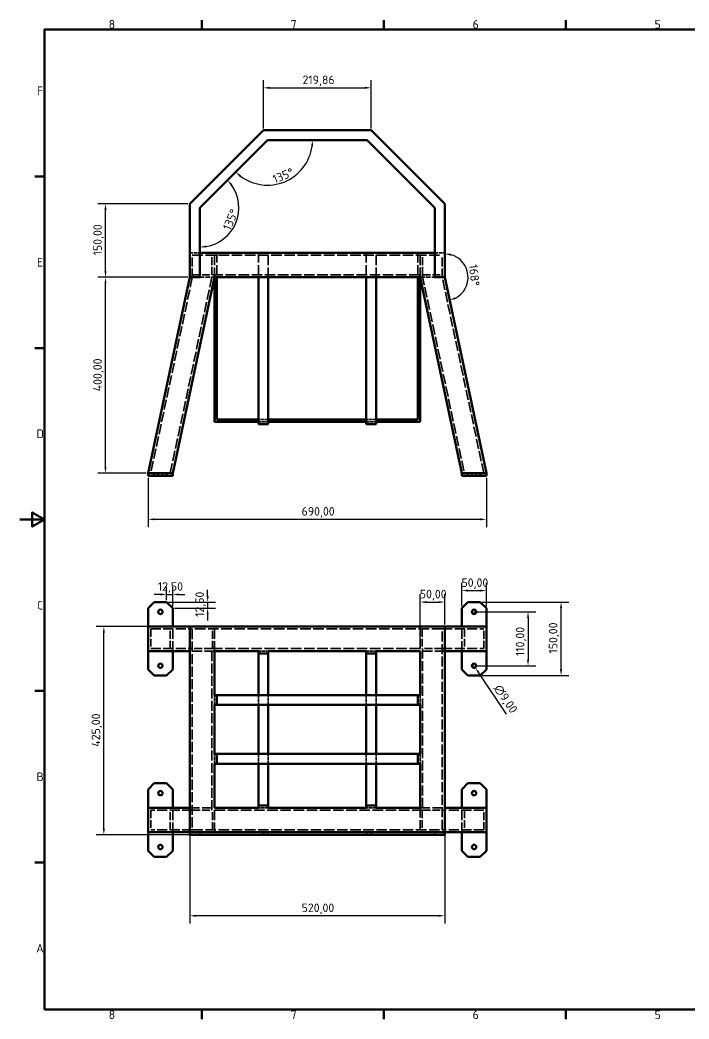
# Model space of a CAD drawing. Header units: millimetres. Extents: x 0 to 2970, y 0 to 2100.
# Drawn here: x 0 to 1365, y 31 to 2070 of the extents above; entities that cross this region are included whole.
import ezdxf

# ---------------------------------------------------------------- set-up
doc = ezdxf.new("R2010")
doc.units = ezdxf.units.MM
doc.header["$LTSCALE"] = 5
doc.linetypes.add('DASHED', pattern=[0.2067, 0.1654, -0.0413])
for name, color, linetype, lineweight in [('Bemaßung (ISO)', 7, 'Continuous', 25), ('Rahmen (ISO)', 7, 'Continuous', 70), ('Sichtbar (ISO)', 7, 'Continuous', 50), ('Verdeckt (ISO)', 7, 'DASHED', 35)]:
    doc.layers.add(name, color=color, linetype=linetype, lineweight=lineweight)
doc.styles.add('Notiztext (DIN)', font='isocpeur.ttf')
doc.dimstyles.new('Standard (DIN)', dxfattribs={"dimscale": 5, "dimtxt": 3.5, "dimasz": 2.5, "dimexe": 3.175, "dimexo": 0.8, "dimgap": 0.8, "dimtad": 1, "dimrnd": 1e-08, "dimzin": 0, "dimtxsty": 'Notiztext (DIN)', "dimcen": 0.09, "dimdle": 10, "dimclrd": 256, "dimclre": 256, "dimclrt": 256, "dimadec": 0, "dimazin": 0, "dimtfac": 1, "dimtmove": 0, "dimatfit": 3, "dimfxl": 1, "dimtolj": 1, "dimtzin": 0, "dimlwd": -1, "dimlwe": -1, "dimarcsym": 0})

# ---------------------------------------------------------------- blocks, each defined once
blk = doc.blocks.new('Ränder Vorgaberahmen')
at = {"layer": 'Rahmen (ISO)'}
for p, q in [((74.25, 410), (74.25, 413.9)), ((148.5, 410), (148.5, 413.9)), ((222.75, 410), (222.75, 413.9)), ((10, 350), (6.1, 350)), ((10, 280), (6.1, 280)), ((10, 140), (6.1, 140)), ((10, 70), (6.1, 70)), ((74.25, 10), (74.25, 6.1)), ((148.5, 10), (148.5, 6.1)), ((222.75, 10), (222.75, 6.1))]:
    blk.add_line(p, q, dxfattribs=at)
at = {"layer": 'Rahmen (ISO)', "flags": 128}
for points in [[(10, 10), (10, 410), (584, 410), (584, 10), (10, 10)], [(0, 210), (10, 210), (5, 212.89), (5, 207.11), (10, 210)]]:
    blk.add_lwpolyline(points, dxfattribs=at)
at = {"layer": 'Rahmen (ISO)', "char_height": 3.5, "attachment_point": 7, "style": 'Notiztext (DIN)'}
for s, insert in [('8', (36.2, 410.4)), ('7', (110.45, 410.4)), ('6', (184.7, 410.4)), ('5', (258.95, 410.4)), ('F', (6.93, 383.25)), ('E', (6.93, 313.25)), ('D', (6.75, 243.25)), ('C', (6.93, 173.25)), ('B', (6.75, 103.25)), ('A', (6.58, 33.25)), ('8', (36.2, 6.1)), ('7', (110.45, 6.1)), ('6', (184.7, 6.1)), ('5', (258.95, 6.1))]:
    blk.add_mtext(s, dxfattribs=dict(at, insert=insert))
blk = doc.blocks.new('*D5')
at = {"layer": 'Bemaßung (ISO)', "transparency": 16777216}
for p, q in [((901.6, 873.1), (901.6, 920.7)), ((951.6, 873.1), (951.6, 920.7)), ((914.1, 904.9), (939.1, 904.9))]:
    blk.add_line(p, q, dxfattribs=at)
for points in [[(914.1, 907), (914.1, 902.8), (901.6, 904.9)], [(939.1, 907), (939.1, 902.8), (951.6, 904.9)]]:
    blk.add_solid(points, dxfattribs=at)
at = {"layer": 'Defpoints', "color": 0, "transparency": 16777216}
for p in [(951.6, 904.9), (901.6, 869.1), (951.6, 869.1)]:
    blk.add_point(p, dxfattribs=at)
at = {"layer": 'Bemaßung (ISO)', "transparency": 16777216, "insert": (900.8, 929.9), "char_height": 17.5, "attachment_point": 1, "style": 'Notiztext (DIN)'}
blk.add_mtext('\\A1;50,00', dxfattribs=at)
blk = doc.blocks.new('*D6')
at = {"layer": 'Bemaßung (ISO)', "transparency": 16777216}
for p, q in [((926.1, 861.6), (1052.4, 861.6)), ((1036.6, 849.1), (1036.6, 764.1)), ((930.6, 751.6), (1052.4, 751.6))]:
    blk.add_line(p, q, dxfattribs=at)
for points in [[(1034.5, 849.1), (1038.7, 849.1), (1036.6, 861.6)], [(1034.5, 764.1), (1038.7, 764.1), (1036.6, 751.6)]]:
    blk.add_solid(points, dxfattribs=at)
at = {"layer": 'Defpoints', "color": 0, "transparency": 16777216}
for p in [(922.1, 861.6), (926.6, 751.6), (1036.6, 751.6)]:
    blk.add_point(p, dxfattribs=at)
at = {"layer": 'Bemaßung (ISO)', "transparency": 16777216, "insert": (1011.6, 771.4), "char_height": 17.5, "attachment_point": 1, "rotation": 90, "style": 'Notiztext (DIN)'}
blk.add_mtext('\\A1;110,00', dxfattribs=at)
blk = doc.blocks.new('*D7')
at = {"layer": 'Bemaßung (ISO)', "transparency": 16777216}
for p, q in [((926.1, 751.6), (927, 751.6)), ((926.6, 751.1), (926.6, 752)), ((993, 652.6), (936, 737.4))]:
    blk.add_line(p, q, dxfattribs=at)
blk.add_solid([(937.8, 738.6), (934.3, 736.3), (929.1, 747.8)], dxfattribs=at)
at = {"layer": 'Defpoints', "color": 0, "transparency": 16777216}
for p in [(924.1, 755.3), (929.1, 747.8)]:
    blk.add_point(p, dxfattribs=at)
at = {"layer": 'Bemaßung (ISO)', "transparency": 16777216, "insert": (980.8, 715.6), "char_height": 17.5, "attachment_point": 1, "rotation": 303.8583, "style": 'Notiztext (DIN)'}
blk.add_mtext('\\A1;∅9,00', dxfattribs=at)
blk = doc.blocks.new('*D8')
at = {"layer": 'Bemaßung (ISO)', "transparency": 16777216}
for p, q in [((943.1, 881.6), (1119.9, 881.6)), ((1104, 744.1), (1104, 869.1)), ((943.1, 731.6), (1119.9, 731.6))]:
    blk.add_line(p, q, dxfattribs=at)
for points in [[(1101.9, 869.1), (1106.1, 869.1), (1104, 881.6)], [(1101.9, 744.1), (1106.1, 744.1), (1104, 731.6)]]:
    blk.add_solid(points, dxfattribs=at)
at = {"layer": 'Defpoints', "color": 0, "transparency": 16777216}
for p in [(939.1, 881.6), (1104, 881.6), (939.1, 731.6)]:
    blk.add_point(p, dxfattribs=at)
at = {"layer": 'Bemaßung (ISO)', "transparency": 16777216, "insert": (1079, 776.4), "char_height": 17.5, "attachment_point": 1, "rotation": 90, "style": 'Notiztext (DIN)'}
blk.add_mtext('\\A1;150,00', dxfattribs=at)
blk = doc.blocks.new('*D9')
at = {"layer": 'Bemaßung (ISO)', "transparency": 16777216}
for p, q in [((299.1, 885.6), (299.1, 912.9)), ((311.6, 873.1), (311.6, 912.9)), ((286.6, 897.1), (274.1, 897.1)), ((299.1, 897.1), (311.6, 897.1)), ((324.1, 897.1), (336.6, 897.1))]:
    blk.add_line(p, q, dxfattribs=at)
for points in [[(286.6, 899.1), (286.6, 895), (299.1, 897.1)], [(324.1, 899.1), (324.1, 895), (311.6, 897.1)]]:
    blk.add_solid(points, dxfattribs=at)
at = {"layer": 'Defpoints', "color": 0, "transparency": 16777216}
for p in [(299.1, 881.6), (311.6, 897.1), (311.6, 869.1)]:
    blk.add_point(p, dxfattribs=at)
at = {"layer": 'Bemaßung (ISO)', "transparency": 16777216, "insert": (281.3, 922.1), "char_height": 17.5, "attachment_point": 1, "style": 'Notiztext (DIN)'}
blk.add_mtext('\\A1;12,50', dxfattribs=at)
blk = doc.blocks.new('*D10')
at = {"layer": 'Bemaßung (ISO)', "transparency": 16777216}
for p, q in [((382.9, 894.1), (382.9, 906.6)), ((303.1, 881.6), (398.8, 881.6)), ((382.9, 881.6), (382.9, 869.1)), ((315.6, 869.1), (398.8, 869.1)), ((382.9, 856.6), (382.9, 844.1))]:
    blk.add_line(p, q, dxfattribs=at)
for points in [[(380.8, 894.1), (385, 894.1), (382.9, 881.6)], [(380.8, 856.6), (385, 856.6), (382.9, 869.1)]]:
    blk.add_solid(points, dxfattribs=at)
at = {"layer": 'Defpoints', "color": 0, "transparency": 16777216}
for p in [(299.1, 881.6), (311.6, 869.1), (382.9, 869.1)]:
    blk.add_point(p, dxfattribs=at)
at = {"layer": 'Bemaßung (ISO)', "transparency": 16777216, "insert": (357.9, 851.3), "char_height": 17.5, "attachment_point": 1, "rotation": 90, "style": 'Notiztext (DIN)'}
blk.add_mtext('\\A1;12,50', dxfattribs=at)
blk = doc.blocks.new('*D11')
at = {"layer": 'Bemaßung (ISO)', "transparency": 16777216}
for p, q in [((346.6, 407.6), (346.6, 225.3)), ((866.6, 407.6), (866.6, 225.3)), ((854.1, 241.2), (359.1, 241.2))]:
    blk.add_line(p, q, dxfattribs=at)
for points in [[(359.1, 243.3), (359.1, 239.1), (346.6, 241.2)], [(854.1, 243.3), (854.1, 239.1), (866.6, 241.2)]]:
    blk.add_solid(points, dxfattribs=at)
at = {"layer": 'Defpoints', "color": 0, "transparency": 16777216}
for p in [(346.6, 411.6), (866.6, 411.6), (346.6, 241.2)]:
    blk.add_point(p, dxfattribs=at)
at = {"layer": 'Bemaßung (ISO)', "transparency": 16777216, "insert": (574.6, 266.2), "char_height": 17.5, "attachment_point": 1, "style": 'Notiztext (DIN)'}
blk.add_mtext('\\A1;520,00', dxfattribs=at)
blk = doc.blocks.new('*D13')
at = {"layer": 'Bemaßung (ISO)', "transparency": 16777216}
for p, q in [((342.6, 831.6), (155.2, 831.6)), ((171.1, 419.1), (171.1, 819.1)), ((492.7, 406.6), (155.2, 406.6))]:
    blk.add_line(p, q, dxfattribs=at)
for points in [[(169, 819.1), (173.2, 819.1), (171.1, 831.6)], [(169, 419.1), (173.2, 419.1), (171.1, 406.6)]]:
    blk.add_solid(points, dxfattribs=at)
at = {"layer": 'Defpoints', "color": 0, "transparency": 16777216}
for p in [(171.1, 831.6), (346.6, 831.6), (496.7, 406.6)]:
    blk.add_point(p, dxfattribs=at)
at = {"layer": 'Bemaßung (ISO)', "transparency": 16777216, "insert": (146.1, 586.3), "char_height": 17.5, "attachment_point": 1, "rotation": 90, "style": 'Notiztext (DIN)'}
blk.add_mtext('\\A1;425,00', dxfattribs=at)
blk = doc.blocks.new('*D14')
at = {"layer": 'Bemaßung (ISO)', "transparency": 16777216}
for p, q in [((342.7, 1544.4), (158.6, 1544.4)), ((174.5, 1156.9), (174.5, 1531.9)), ((257.6, 1144.4), (158.6, 1144.4))]:
    blk.add_line(p, q, dxfattribs=at)
for points in [[(172.4, 1531.9), (176.5, 1531.9), (174.5, 1544.4)], [(172.4, 1156.9), (176.5, 1156.9), (174.5, 1144.4)]]:
    blk.add_solid(points, dxfattribs=at)
at = {"layer": 'Defpoints', "color": 0, "transparency": 16777216}
for p in [(174.5, 1544.4), (346.7, 1544.4), (261.6, 1144.4)]:
    blk.add_point(p, dxfattribs=at)
at = {"layer": 'Bemaßung (ISO)', "transparency": 16777216, "insert": (149.5, 1311.6), "char_height": 17.5, "attachment_point": 1, "rotation": 90, "style": 'Notiztext (DIN)'}
blk.add_mtext('\\A1;400,00', dxfattribs=at)
blk = doc.blocks.new('*D15')
at = {"layer": 'Bemaßung (ISO)', "transparency": 16777216}
for p, q in [((261.6, 1135.4), (261.6, 1034.5)), ((951.6, 1135.4), (951.6, 1034.5)), ((274.1, 1050.4), (939.1, 1050.4))]:
    blk.add_line(p, q, dxfattribs=at)
for points in [[(274.1, 1052.5), (274.1, 1048.3), (261.6, 1050.4)], [(939.1, 1052.5), (939.1, 1048.3), (951.6, 1050.4)]]:
    blk.add_solid(points, dxfattribs=at)
at = {"layer": 'Defpoints', "color": 0, "transparency": 16777216}
for p in [(261.6, 1139.4), (951.6, 1139.4), (951.6, 1050.4)]:
    blk.add_point(p, dxfattribs=at)
at = {"layer": 'Bemaßung (ISO)', "transparency": 16777216, "insert": (574.6, 1075.4), "char_height": 17.5, "attachment_point": 1, "style": 'Notiztext (DIN)'}
blk.add_mtext('\\A1;690,00', dxfattribs=at)
blk = doc.blocks.new('*D16')
at = {"layer": 'Bemaßung (ISO)', "transparency": 16777216}
blk.add_arc((866.6, 1544.4), 47.7, 297.0401, 74.9568, dxfattribs=at)
for points in [[(878.7, 1588.5), (879.2, 1592.6), (866.6, 1592.2)], [(889, 1499.9), (887.6, 1503.8), (876.5, 1497.7)]]:
    blk.add_solid(points, dxfattribs=at)
at = {"layer": 'Defpoints', "color": 0, "transparency": 16777216}
for p in [(866.6, 1548.4), (866.6, 1544.4), (910.8, 1526.5), (951.6, 1144.4)]:
    blk.add_point(p, dxfattribs=at)
at = {"layer": 'Bemaßung (ISO)', "transparency": 16777216, "insert": (933.3, 1571.7), "char_height": 17.5, "attachment_point": 1, "rotation": 275.9984, "style": 'Notiztext (DIN)'}
blk.add_mtext('\\A1;168°', dxfattribs=at)
blk = doc.blocks.new('*D17')
at = {"layer": 'Bemaßung (ISO)', "transparency": 16777216}
for p, q in [((342.7, 1694.4), (158.6, 1694.4)), ((174.5, 1556.9), (174.5, 1681.9)), ((342.7, 1544.4), (158.6, 1544.4))]:
    blk.add_line(p, q, dxfattribs=at)
for points in [[(172.4, 1681.9), (176.6, 1681.9), (174.5, 1694.4)], [(172.4, 1556.9), (176.6, 1556.9), (174.5, 1544.4)]]:
    blk.add_solid(points, dxfattribs=at)
at = {"layer": 'Defpoints', "color": 0, "transparency": 16777216}
for p in [(174.5, 1694.4), (346.7, 1694.4), (346.7, 1544.4)]:
    blk.add_point(p, dxfattribs=at)
at = {"layer": 'Bemaßung (ISO)', "transparency": 16777216, "insert": (149.5, 1589.2), "char_height": 17.5, "attachment_point": 1, "rotation": 90, "style": 'Notiztext (DIN)'}
blk.add_mtext('\\A1;150,00', dxfattribs=at)
blk = doc.blocks.new('*D18')
at = {"layer": 'Bemaßung (ISO)', "transparency": 16777216}
blk.add_arc((366.7, 1686.1), 80, 278.9616, 36.0384, dxfattribs=at)
for points in [[(429.8, 1731.8), (433, 1734.5), (423.3, 1742.7)], [(379.3, 1605), (379, 1609.2), (366.7, 1606.1)]]:
    blk.add_solid(points, dxfattribs=at)
at = {"layer": 'Defpoints', "color": 0, "transparency": 16777216}
for p in [(366.7, 1686.1), (369.5, 1689), (423.3, 1629.6), (366.7, 1544.4)]:
    blk.add_point(p, dxfattribs=at)
at = {"layer": 'Bemaßung (ISO)', "transparency": 16777216, "insert": (413.1, 1645.1), "char_height": 17.5, "attachment_point": 1, "rotation": 67.5, "style": 'Notiztext (DIN)'}
blk.add_mtext('\\A1;135°', dxfattribs=at)
blk = doc.blocks.new('*D19')
at = {"layer": 'Bemaßung (ISO)', "transparency": 16777216}
blk.add_arc((505, 1824.4), 91.9, 232.7972, 352.2028, dxfattribs=at)
for points in [[(594, 1812.1), (598.1, 1811.8), (596.9, 1824.4)], [(448, 1749.6), (450.8, 1752.8), (440, 1759.4)]]:
    blk.add_solid(points, dxfattribs=at)
at = {"layer": 'Defpoints', "color": 0, "transparency": 16777216}
for p in [(505, 1824.4), (509, 1824.4), (505, 1732.5), (366.7, 1686.1)]:
    blk.add_point(p, dxfattribs=at)
at = {"layer": 'Bemaßung (ISO)', "transparency": 16777216, "insert": (513.3, 1751.6), "char_height": 17.5, "attachment_point": 1, "rotation": 22.5, "style": 'Notiztext (DIN)'}
blk.add_mtext('\\A1;135°', dxfattribs=at)
blk = doc.blocks.new('*D20')
at = {"layer": 'Bemaßung (ISO)', "transparency": 16777216}
for p, q in [((496.7, 1848.4), (496.7, 1947)), ((716.6, 1848.4), (716.6, 1947)), ((509.2, 1931.1), (704.1, 1931.1))]:
    blk.add_line(p, q, dxfattribs=at)
for points in [[(509.2, 1933.2), (509.2, 1929), (496.7, 1931.1)], [(704.1, 1933.2), (704.1, 1929), (716.6, 1931.1)]]:
    blk.add_solid(points, dxfattribs=at)
at = {"layer": 'Defpoints', "color": 0, "transparency": 16777216}
for p in [(716.6, 1931.1), (496.7, 1844.4), (716.6, 1844.4)]:
    blk.add_point(p, dxfattribs=at)
at = {"layer": 'Bemaßung (ISO)', "transparency": 16777216, "insert": (576.5, 1956.1), "char_height": 17.5, "attachment_point": 1, "style": 'Notiztext (DIN)'}
blk.add_mtext('\\A1;219,86', dxfattribs=at)
blk = doc.blocks.new('*D22')
at = {"layer": 'Bemaßung (ISO)', "transparency": 16777216}
for p, q in [((816.6, 785.6), (816.6, 897.4)), ((866.6, 835.6), (866.6, 897.4)), ((829.1, 881.6), (854.1, 881.6))]:
    blk.add_line(p, q, dxfattribs=at)
for points in [[(829.1, 883.6), (829.1, 879.5), (816.6, 881.6)], [(854.1, 883.6), (854.1, 879.5), (866.6, 881.6)]]:
    blk.add_solid(points, dxfattribs=at)
at = {"layer": 'Defpoints', "color": 0, "transparency": 16777216}
for p in [(866.6, 881.6), (866.6, 831.6), (816.6, 781.6)]:
    blk.add_point(p, dxfattribs=at)
at = {"layer": 'Bemaßung (ISO)', "transparency": 16777216, "insert": (815.8, 906.6), "char_height": 17.5, "attachment_point": 1, "style": 'Notiztext (DIN)'}
blk.add_mtext('\\A1;50,00', dxfattribs=at)

msp = doc.modelspace()

# ---------------------------------------------------------------- linework, layer by layer
at = {"layer": 'Sichtbar (ISO)'}
for p, q in [((496.706, 1844.409), (346.706, 1694.409)), ((716.57, 1844.409), (496.706, 1844.409)), ((866.57, 1694.409), (716.57, 1844.409)), ((366.706, 1686.125), (504.991, 1824.409)), ((504.991, 1824.409), (708.286, 1824.409)), ((708.286, 1824.409), (846.57, 1686.125)), ((346.706, 1694.409), (346.706, 1544.409)), ((866.57, 1544.409), (866.57, 1694.409)), ((366.706, 1544.409), (366.706, 1686.125)), ((846.57, 1686.125), (846.57, 1544.409)), ((346.57, 1594.409), (346.706, 1594.409)), ((346.57, 1544.409), (346.57, 1594.409)), ((366.706, 1594.409), (846.57, 1594.409)), ((346.57, 1544.409), (261.57, 1144.409)), ((311.57, 1144.409), (396.57, 1544.409)), ((346.706, 1544.409), (366.706, 1544.409)), ((396.57, 1544.409), (396.57, 1249.409)), ((396.57, 1544.409), (816.57, 1544.409)), ((401.57, 1544.409), (401.57, 1254.409)), ((486.57, 1544.409), (486.57, 1244.409)), ((506.57, 1544.409), (506.57, 1244.409)), ((706.57, 1544.409), (706.57, 1244.409)), ((726.57, 1544.409), (726.57, 1249.409)), ((811.57, 1544.409), (811.57, 1254.409)), ((816.57, 1544.409), (816.57, 1249.409)), ((816.57, 1544.409), (901.57, 1144.409)), ((846.57, 1544.409), (866.57, 1544.409)), ((951.57, 1144.409), (866.57, 1544.409)), ((486.57, 1249.409), (396.57, 1249.409)), ((486.57, 1254.409), (401.57, 1254.409)), ((506.57, 1244.409), (486.57, 1244.409)), ((706.57, 1254.409), (506.57, 1254.409)), ((706.57, 1249.409), (506.57, 1249.409)), ((726.591, 1244.409), (706.57, 1244.409)), ((811.57, 1254.409), (726.57, 1254.409)), ((726.591, 1249.409), (726.57, 1249.409)), ((726.591, 1249.409), (726.591, 1244.409)), ((816.57, 1249.409), (726.591, 1249.409)), ((261.57, 1144.409), (261.57, 1139.409)), ((274.07, 1144.409), (261.57, 1144.409)), ((274.07, 1139.409), (274.07, 1144.409)), ((299.07, 1144.409), (274.07, 1144.409)), ((311.57, 1144.409), (299.07, 1144.409)), ((299.07, 1144.409), (299.07, 1139.409)), ((311.57, 1139.409), (311.57, 1144.409)), ((901.57, 1144.409), (901.57, 1139.409)), ((914.07, 1144.409), (901.57, 1144.409)), ((914.07, 1139.409), (914.07, 1144.409)), ((939.07, 1144.409), (914.07, 1144.409)), ((951.57, 1144.409), (939.07, 1144.409)), ((939.07, 1144.409), (939.07, 1139.409)), ((951.57, 1139.409), (951.57, 1144.409)), ((261.57, 1139.409), (274.07, 1139.409)), ((299.07, 1139.409), (274.07, 1139.409)), ((299.07, 1139.409), (311.57, 1139.409)), ((901.57, 1139.409), (914.07, 1139.409)), ((939.07, 1139.409), (914.07, 1139.409)), ((939.07, 1139.409), (951.57, 1139.409)), ((261.57, 869.064), (274.07, 881.564)), ((274.07, 881.564), (299.07, 881.564)), ((299.07, 881.564), (311.57, 869.064)), ((901.57, 869.064), (914.07, 881.564)), ((914.07, 881.564), (939.07, 881.564)), ((939.07, 881.564), (951.57, 869.064)), ((261.57, 831.564), (261.57, 869.064)), ((311.57, 869.064), (311.57, 831.564)), ((901.57, 831.564), (901.57, 869.064)), ((951.57, 869.064), (951.57, 831.564)), ((261.57, 781.564), (261.57, 831.564)), ((261.57, 831.564), (346.57, 831.564)), ((866.57, 831.564), (346.57, 831.564)), ((346.57, 831.564), (346.57, 411.564)), ((866.57, 411.564), (866.57, 831.564)), ((866.57, 831.564), (951.57, 831.564)), ((951.57, 781.564), (951.57, 831.564)), ((261.57, 744.064), (261.57, 781.564)), ((261.57, 781.564), (346.57, 781.564)), ((311.57, 781.564), (311.57, 744.064)), ((396.57, 781.564), (486.57, 781.564)), ((396.57, 691.564), (396.57, 781.564)), ((486.57, 781.564), (486.57, 776.564)), ((486.57, 691.564), (486.57, 776.564)), ((486.57, 776.564), (506.57, 776.564)), ((506.57, 776.564), (506.57, 781.564)), ((506.57, 781.564), (706.57, 781.564)), ((506.57, 776.564), (506.57, 691.564)), ((706.57, 781.564), (706.57, 776.564)), ((706.57, 691.564), (706.57, 776.564)), ((706.57, 776.564), (726.57, 776.564)), ((726.57, 776.564), (726.57, 781.564)), ((726.57, 781.564), (816.57, 781.564)), ((726.591, 781.564), (726.591, 691.564)), ((816.57, 781.564), (816.57, 691.564)), ((866.57, 781.564), (951.57, 781.564)), ((901.57, 744.064), (901.57, 781.564)), ((951.57, 781.564), (951.57, 744.064)), ((274.07, 731.564), (261.57, 744.064)), ((311.57, 744.064), (299.07, 731.564)), ((914.07, 731.564), (901.57, 744.064)), ((951.57, 744.064), (939.07, 731.564)), ((299.07, 731.564), (274.07, 731.564)), ((939.07, 731.564), (914.07, 731.564)), ((401.57, 691.564), (396.57, 691.564)), ((401.57, 691.564), (811.57, 691.564)), ((401.57, 671.564), (401.57, 691.564)), ((816.57, 691.564), (811.57, 691.564)), ((811.57, 691.564), (811.57, 671.564)), ((396.57, 671.564), (401.57, 671.564)), ((396.57, 571.564), (396.57, 671.564)), ((811.57, 671.564), (401.57, 671.564)), ((486.57, 571.564), (486.57, 671.564)), ((506.57, 671.564), (506.57, 571.564)), ((706.57, 571.564), (706.57, 671.564)), ((726.591, 671.564), (726.591, 571.564)), ((811.57, 671.564), (816.57, 671.564)), ((816.57, 671.564), (816.57, 571.564)), ((401.57, 571.564), (396.57, 571.564)), ((401.57, 571.564), (811.57, 571.564)), ((401.57, 551.564), (401.57, 571.564)), ((811.57, 571.564), (811.57, 551.564)), ((816.57, 571.564), (811.57, 571.564)), ((396.57, 551.564), (401.57, 551.564)), ((396.57, 461.564), (396.57, 551.564)), ((811.57, 551.564), (401.57, 551.564)), ((486.57, 466.564), (486.57, 551.564)), ((506.57, 551.564), (506.57, 466.564)), ((706.57, 466.564), (706.57, 551.564)), ((726.591, 551.564), (726.591, 461.564)), ((811.57, 551.564), (816.57, 551.564)), ((816.57, 551.564), (816.57, 461.564)), ((261.57, 499.064), (274.07, 511.564)), ((274.07, 511.564), (299.07, 511.564)), ((299.07, 511.564), (311.57, 499.064)), ((901.57, 499.064), (914.07, 511.564)), ((914.07, 511.564), (939.07, 511.564)), ((939.07, 511.564), (951.57, 499.064)), ((261.57, 461.564), (261.57, 499.064)), ((311.57, 499.064), (311.57, 461.564)), ((901.57, 461.564), (901.57, 499.064)), ((951.57, 499.064), (951.57, 461.564)), ((261.57, 411.564), (261.57, 461.564)), ((346.57, 461.564), (261.57, 461.564)), ((486.57, 461.564), (396.57, 461.564)), ((506.57, 466.564), (486.57, 466.564)), ((486.57, 466.564), (486.57, 461.564)), ((506.57, 461.564), (506.57, 466.564)), ((706.57, 461.564), (506.57, 461.564)), ((706.57, 466.564), (706.57, 461.564)), ((726.57, 466.564), (706.57, 466.564)), ((726.57, 461.564), (726.57, 466.564)), ((816.57, 461.564), (726.57, 461.564)), ((951.57, 461.564), (866.57, 461.564)), ((951.57, 411.564), (951.57, 461.564)), ((261.57, 374.064), (261.57, 411.564)), ((346.57, 411.564), (261.57, 411.564)), ((311.57, 411.564), (311.57, 374.064)), ((346.57, 411.564), (346.706, 411.564)), ((346.706, 411.564), (346.706, 406.564)), ((496.706, 411.564), (346.706, 411.564)), ((716.57, 411.564), (496.706, 411.564)), ((496.706, 411.564), (496.706, 406.564)), ((716.57, 411.564), (716.57, 406.564)), ((866.57, 411.564), (716.57, 411.564)), ((866.57, 411.564), (866.57, 406.564)), ((951.57, 411.564), (866.57, 411.564)), ((901.57, 374.064), (901.57, 411.564)), ((951.57, 411.564), (951.57, 374.064)), ((496.706, 406.564), (346.706, 406.564)), ((716.57, 406.564), (496.706, 406.564)), ((866.57, 406.564), (716.57, 406.564)), ((274.07, 361.564), (261.57, 374.064)), ((311.57, 374.064), (299.07, 361.564)), ((914.07, 361.564), (901.57, 374.064)), ((951.57, 374.064), (939.07, 361.564)), ((299.07, 361.564), (274.07, 361.564)), ((939.07, 361.564), (914.07, 361.564))]:
    msp.add_line(p, q, dxfattribs=at)
for centre in [(286.57, 861.564), (926.57, 861.564), (286.57, 751.564), (926.57, 751.564), (286.57, 491.564), (926.57, 491.564), (286.57, 381.564), (926.57, 381.564)]:
    msp.add_circle(centre, 4.5, dxfattribs=at)
at = {"layer": 'Verdeckt (ISO)', "ltscale": 7.618686}
for p, q in [((346.706, 1594.409), (366.706, 1594.409)), ((846.57, 1594.409), (866.57, 1594.409)), ((506.57, 1254.409), (486.57, 1254.409)), ((486.57, 1249.409), (506.57, 1249.409)), ((726.57, 1254.409), (706.57, 1254.409)), ((706.57, 1249.409), (726.57, 1249.409)), ((486.57, 781.564), (506.57, 781.564)), ((706.57, 781.564), (726.57, 781.564)), ((396.57, 671.564), (396.57, 691.564)), ((486.57, 691.564), (486.57, 671.564)), ((506.57, 671.564), (506.57, 691.564)), ((706.57, 691.564), (706.57, 671.564)), ((726.591, 671.564), (726.591, 691.564)), ((816.57, 691.564), (816.57, 671.564)), ((396.57, 551.564), (396.57, 571.564)), ((486.57, 571.564), (486.57, 551.564)), ((506.57, 551.564), (506.57, 571.564)), ((706.57, 571.564), (706.57, 551.564)), ((726.591, 551.564), (726.591, 571.564)), ((816.57, 571.564), (816.57, 551.564)), ((506.57, 461.564), (486.57, 461.564)), ((726.57, 461.564), (706.57, 461.564))]:
    msp.add_line(p, q, dxfattribs=at)
at = {"layer": 'Verdeckt (ISO)', "ltscale": 24.189648}
for p, q in [((396.57, 1544.409), (396.57, 1594.409)), ((401.57, 1594.409), (401.57, 1544.409)), ((486.57, 1594.409), (486.57, 1544.409)), ((506.57, 1544.409), (506.57, 1594.409)), ((706.57, 1594.409), (706.57, 1544.409)), ((726.57, 1544.409), (726.57, 1594.409)), ((811.57, 1594.409), (811.57, 1544.409)), ((816.57, 1544.409), (816.57, 1594.409)), ((311.57, 781.564), (311.57, 831.564)), ((396.57, 781.564), (396.57, 831.564)), ((816.57, 831.564), (816.57, 781.564)), ((901.57, 781.564), (901.57, 831.564)), ((396.57, 781.564), (346.57, 781.564)), ((866.57, 781.564), (816.57, 781.564)), ((311.57, 411.564), (311.57, 461.564)), ((346.57, 461.564), (396.57, 461.564)), ((396.57, 411.564), (396.57, 461.564)), ((816.57, 461.564), (816.57, 411.564)), ((816.57, 461.564), (866.57, 461.564)), ((901.57, 411.564), (901.57, 461.564))]:
    msp.add_line(p, q, dxfattribs=at)
at = {"layer": 'Verdeckt (ISO)', "ltscale": 22.024858}
for p, q in [((351.57, 1543.884), (351.57, 1589.409)), ((861.57, 1543.884), (861.57, 1589.409))]:
    msp.add_line(p, q, dxfattribs=at)
at = {"layer": 'Verdeckt (ISO)', "ltscale": 25.972042}
for p, q in [((351.57, 1589.409), (861.57, 1589.409)), ((861.57, 826.564), (351.57, 826.564)), ((351.57, 416.564), (861.57, 416.564))]:
    msp.add_line(p, q, dxfattribs=at)
at = {"layer": 'Verdeckt (ISO)', "ltscale": 19.351717}
for p, q in [((391.57, 1549.409), (391.57, 1589.409)), ((821.57, 1549.409), (821.57, 1589.409)), ((351.57, 1549.409), (391.57, 1549.409)), ((821.57, 1549.409), (861.57, 1549.409)), ((266.682, 826.564), (266.682, 786.564)), ((306.459, 786.564), (306.459, 826.564)), ((392.521, 786.564), (392.521, 826.564)), ((820.62, 826.564), (820.62, 786.564)), ((906.682, 826.564), (906.682, 786.564)), ((946.459, 786.564), (946.459, 826.564)), ((391.57, 786.564), (351.57, 786.564)), ((861.57, 786.564), (821.57, 786.564)), ((266.682, 456.564), (266.682, 416.564)), ((306.459, 416.564), (306.459, 456.564)), ((351.57, 456.564), (391.57, 456.564)), ((392.521, 416.564), (392.521, 456.564)), ((820.62, 456.564), (820.62, 416.564)), ((821.57, 456.564), (861.57, 456.564)), ((906.682, 456.564), (906.682, 416.564)), ((946.459, 416.564), (946.459, 456.564))]:
    msp.add_line(p, q, dxfattribs=at)
at = {"layer": 'Verdeckt (ISO)', "ltscale": 24.697292}
for p, q in [((351.57, 1543.884), (266.682, 1144.409)), ((946.459, 1144.409), (861.57, 1543.884)), ((266.682, 826.564), (351.57, 826.564)), ((861.57, 826.564), (946.459, 826.564)), ((266.682, 786.564), (351.57, 786.564)), ((861.57, 786.564), (946.459, 786.564)), ((351.57, 456.564), (266.682, 456.564)), ((946.459, 456.564), (861.57, 456.564)), ((351.57, 416.564), (266.682, 416.564)), ((946.459, 416.564), (861.57, 416.564))]:
    msp.add_line(p, q, dxfattribs=at)
at = {"layer": 'Verdeckt (ISO)', "ltscale": 25.038897}
for p, q in [((306.459, 1144.409), (392.521, 1549.409)), ((820.62, 1549.409), (906.682, 1144.409))]:
    msp.add_line(p, q, dxfattribs=at)
at = {"layer": 'Verdeckt (ISO)', "ltscale": 0.051677}
msp.add_line((346.57, 1544.409), (346.706, 1544.409), dxfattribs=at)
at = {"layer": 'Verdeckt (ISO)', "ltscale": 11.376303}
msp.add_line((366.706, 1544.409), (396.57, 1544.409), dxfattribs=at)
at = {"layer": 'Verdeckt (ISO)', "ltscale": 25.888866}
msp.add_line((392.521, 1549.409), (820.62, 1549.409), dxfattribs=at)
at = {"layer": 'Verdeckt (ISO)', "ltscale": 11.42808}
msp.add_line((816.57, 1544.409), (846.57, 1544.409), dxfattribs=at)
at = {"layer": 'Verdeckt (ISO)', "ltscale": 1.904597}
for p, q in [((282.07, 1139.409), (282.07, 1144.409)), ((291.07, 1139.409), (291.07, 1144.409)), ((922.07, 1139.409), (922.07, 1144.409)), ((931.07, 1139.409), (931.07, 1144.409)), ((366.706, 411.564), (366.706, 406.564)), ((504.991, 411.564), (504.991, 406.564)), ((708.286, 411.564), (708.286, 406.564)), ((846.57, 411.564), (846.57, 406.564))]:
    msp.add_line(p, q, dxfattribs=at)
at = {"layer": 'Verdeckt (ISO)', "ltscale": 24.794388}
for p, q in [((351.57, 826.564), (351.57, 416.564)), ((861.57, 416.564), (861.57, 826.564))]:
    msp.add_line(p, q, dxfattribs=at)
at = {"layer": 'Verdeckt (ISO)', "ltscale": 26.00387}
for p, q in [((391.57, 786.564), (821.57, 786.564)), ((821.57, 456.564), (391.57, 456.564))]:
    msp.add_line(p, q, dxfattribs=at)
at = {"layer": 'Verdeckt (ISO)', "ltscale": 24.561796}
for p, q in [((391.57, 456.564), (391.57, 786.564)), ((821.57, 786.564), (821.57, 456.564))]:
    msp.add_line(p, q, dxfattribs=at)

# ---------------------------------------------------------------- block references
at = {"xscale": 5, "yscale": 5, "zscale": 5}
msp.add_blockref('Ränder Vorgaberahmen', (0, 0), dxfattribs=at)

# ---------------------------------------------------------------- dimensions: what is measured, and where the dimension line sits
at = {"layer": 'Bemaßung (ISO)'}
for base, p1, p2, angle, override, picture, middle in [((716.57, 1931.113), (496.706, 1844.409), (716.57, 1844.409), 180, {"dimgap": 0.8, "dimdec": 2, "dimtol": 0, "dimlim": 0, "dimtp": 0, "dimtm": 0, "dimtdec": 2, "dimtofl": 0, "dimatfit": 1}, '*D20', (606.638, 1931.113)), ((174.497, 1694.409), (346.706, 1544.409), (346.706, 1694.409), 90, {"dimgap": 0.8, "dimdec": 2, "dimtol": 0, "dimlim": 0, "dimtp": 0, "dimtm": 0, "dimtdec": 2, "dimtofl": 0, "dimatfit": 1}, '*D17', (174.497, 1619.409)), ((174.467, 1544.409), (261.57, 1144.409), (346.706, 1544.409), 90, {"dimgap": 0.8, "dimdec": 2, "dimtol": 0, "dimlim": 0, "dimtp": 0, "dimtm": 0, "dimtdec": 2, "dimtofl": 0, "dimatfit": 1}, '*D14', (174.467, 1344.409)), ((951.57, 1050.424), (261.57, 1139.409), (951.57, 1139.409), 180, {"dimgap": 0.8, "dimdec": 2, "dimtol": 0, "dimlim": 0, "dimtp": 0, "dimtm": 0, "dimtdec": 2, "dimtofl": 0, "dimatfit": 1}, '*D15', (606.57, 1050.424)), ((311.57, 897.065), (299.07, 881.564), (311.57, 869.064), 180, {"dimgap": 0.8, "dimdec": 2, "dimtol": 0, "dimlim": 0, "dimtp": 0, "dimtm": 0, "dimtdec": 2, "dimtofl": 1, "dimatfit": 1}, '*D9', (305.32, 897.065)), ((382.89, 869.064), (299.07, 881.564), (311.57, 869.064), 90, {"dimgap": 0.8, "dimdec": 2, "dimtol": 0, "dimlim": 0, "dimtp": 0, "dimtm": 0, "dimtdec": 2, "dimtofl": 1, "dimatfit": 1}, '*D10', (382.89, 875.314)), ((866.57, 881.564), (816.57, 781.564), (866.57, 831.564), 180, {"dimgap": 0.8, "dimdec": 2, "dimtol": 0, "dimlim": 0, "dimtp": 0, "dimtm": 0, "dimtdec": 2, "dimtofl": 0, "dimatfit": 1}, '*D22', (841.57, 881.564)), ((1104.03, 881.564), (939.07, 731.564), (939.07, 881.564), 90, {"dimgap": 0.8, "dimdec": 2, "dimtol": 0, "dimlim": 0, "dimtp": 0, "dimtm": 0, "dimtdec": 2, "dimtofl": 0, "dimatfit": 1}, '*D8', (1104.03, 806.564)), ((1036.57, 751.564), (922.07, 861.564), (926.57, 751.564), 90, {"dimgap": 0.8, "dimdec": 2, "dimtol": 0, "dimlim": 0, "dimtp": 0, "dimtm": 0, "dimtdec": 2, "dimtofl": 0, "dimatfit": 1}, '*D6', (1036.57, 799.88)), ((171.109, 831.564), (496.706, 406.564), (346.57, 831.564), 90, {"dimgap": 0.8, "dimdec": 2, "dimtol": 0, "dimlim": 0, "dimtp": 0, "dimtm": 0, "dimtdec": 2, "dimtofl": 0, "dimatfit": 1}, '*D13', (171.109, 619.064))]:
    dim = msp.add_linear_dim(base=base, p1=p1, p2=p2, angle=angle, dimstyle='Standard (DIN)', override=override, dxfattribs=at)
    dim.commit()
    dim.dimension.update_dxf_attribs({"geometry": picture, "text_midpoint": middle, "dimtype": 160})
for base, center, p1, p2, picture, middle in [((504.991, 1732.485), (504.991, 1824.409), (366.706, 1686.125), (508.991, 1824.409), '*D19', (540.169, 1739.482)), ((423.275, 1629.557), (366.706, 1686.125), (366.706, 1544.409), (369.535, 1688.953), '*D18', (440.617, 1655.51)), ((910.84, 1526.522), (866.57, 1544.409), (951.57, 1144.409), (866.57, 1548.409), '*D16', (914.056, 1549.399))]:
    dim = msp.add_angular_dim_3p(base=base, center=center, p1=p1, p2=p2, dimstyle='Standard (DIN)', override={"dimgap": 0.8, "dimse1": 1, "dimse2": 1, "dimadec": 0, "dimtol": 0, "dimlim": 0, "dimtp": 0, "dimtm": 0, "dimtdec": 2}, dxfattribs=at)
    dim.commit()
    dim.dimension.update_dxf_attribs({"geometry": picture, "text_midpoint": middle, "dimtype": 165})
for base, p1, p2, picture, middle in [((951.57, 904.868), (901.57, 869.064), (951.57, 869.064), '*D5', (926.57, 904.868)), ((346.57, 241.189), (866.57, 411.564), (346.57, 411.564), '*D11', (606.57, 241.189))]:
    dim = msp.add_linear_dim(base=base, p1=p1, p2=p2, dimstyle='Standard (DIN)', override={"dimgap": 0.8, "dimdec": 2, "dimtol": 0, "dimlim": 0, "dimtp": 0, "dimtm": 0, "dimtdec": 2, "dimtofl": 0, "dimatfit": 1}, dxfattribs=at)
    dim.commit()
    dim.dimension.update_dxf_attribs({"geometry": picture, "text_midpoint": middle, "dimtype": 160})
dim = msp.add_diameter_dim_2p(p1=(924.063, 755.3), p2=(929.078, 747.827), dimstyle='Standard (DIN)', override={"dimgap": 0.8, "dimdec": 2, "dimlfac": 1, "dimtol": 0, "dimlim": 0, "dimtp": 0, "dimtm": 0, "dimtdec": 2, "dimtofl": 0}, dxfattribs=at)
dim.commit()
dim.dimension.update_dxf_attribs({"geometry": '*D7', "text_midpoint": (975.415, 678.761), "dimtype": 163})

doc.saveas('drawing.dxf')
